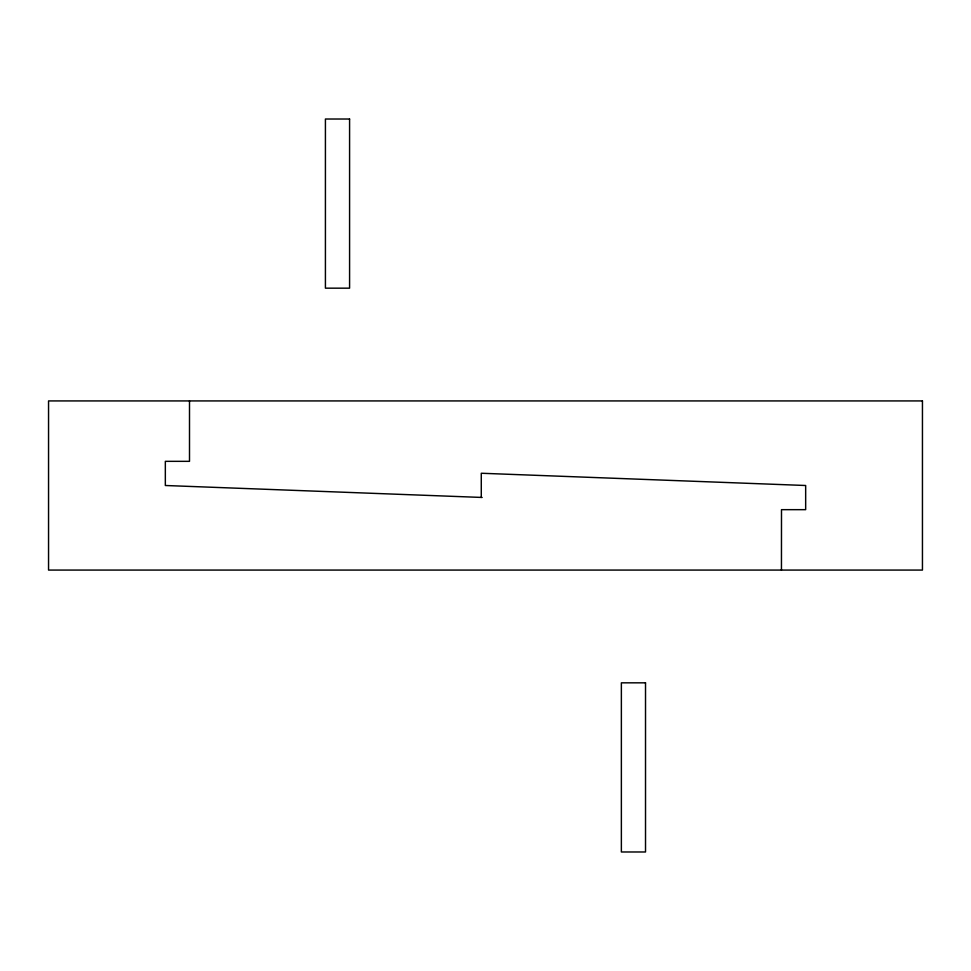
<?xml version="1.0" encoding="UTF-8"?>
<svg xmlns="http://www.w3.org/2000/svg" width="971" height="971" viewBox="0 0 971 971"><rect width="100%" height="100%" fill="white"/><g stroke="black" fill="none" stroke-linecap="round" stroke-linejoin="round"><path stroke-width="1.46" d="M781.449 570.074L781.497 509.666L805.663 509.666L805.663 485.5L481.276 473.253L481.276 497.419M482.15 497.455L165.337 485.5L165.337 461.334L189.503 461.334L189.503 400.926M349.584 119.02L325.419 119.02L325.419 288.169L349.584 288.169L349.584 119.02M922.45 400.926L48.55 400.926L48.55 570.074L922.45 570.074L922.45 400.926M645.521 682.831L621.367 682.831L621.367 851.98L645.521 851.98L645.521 682.831"/></g></svg>
